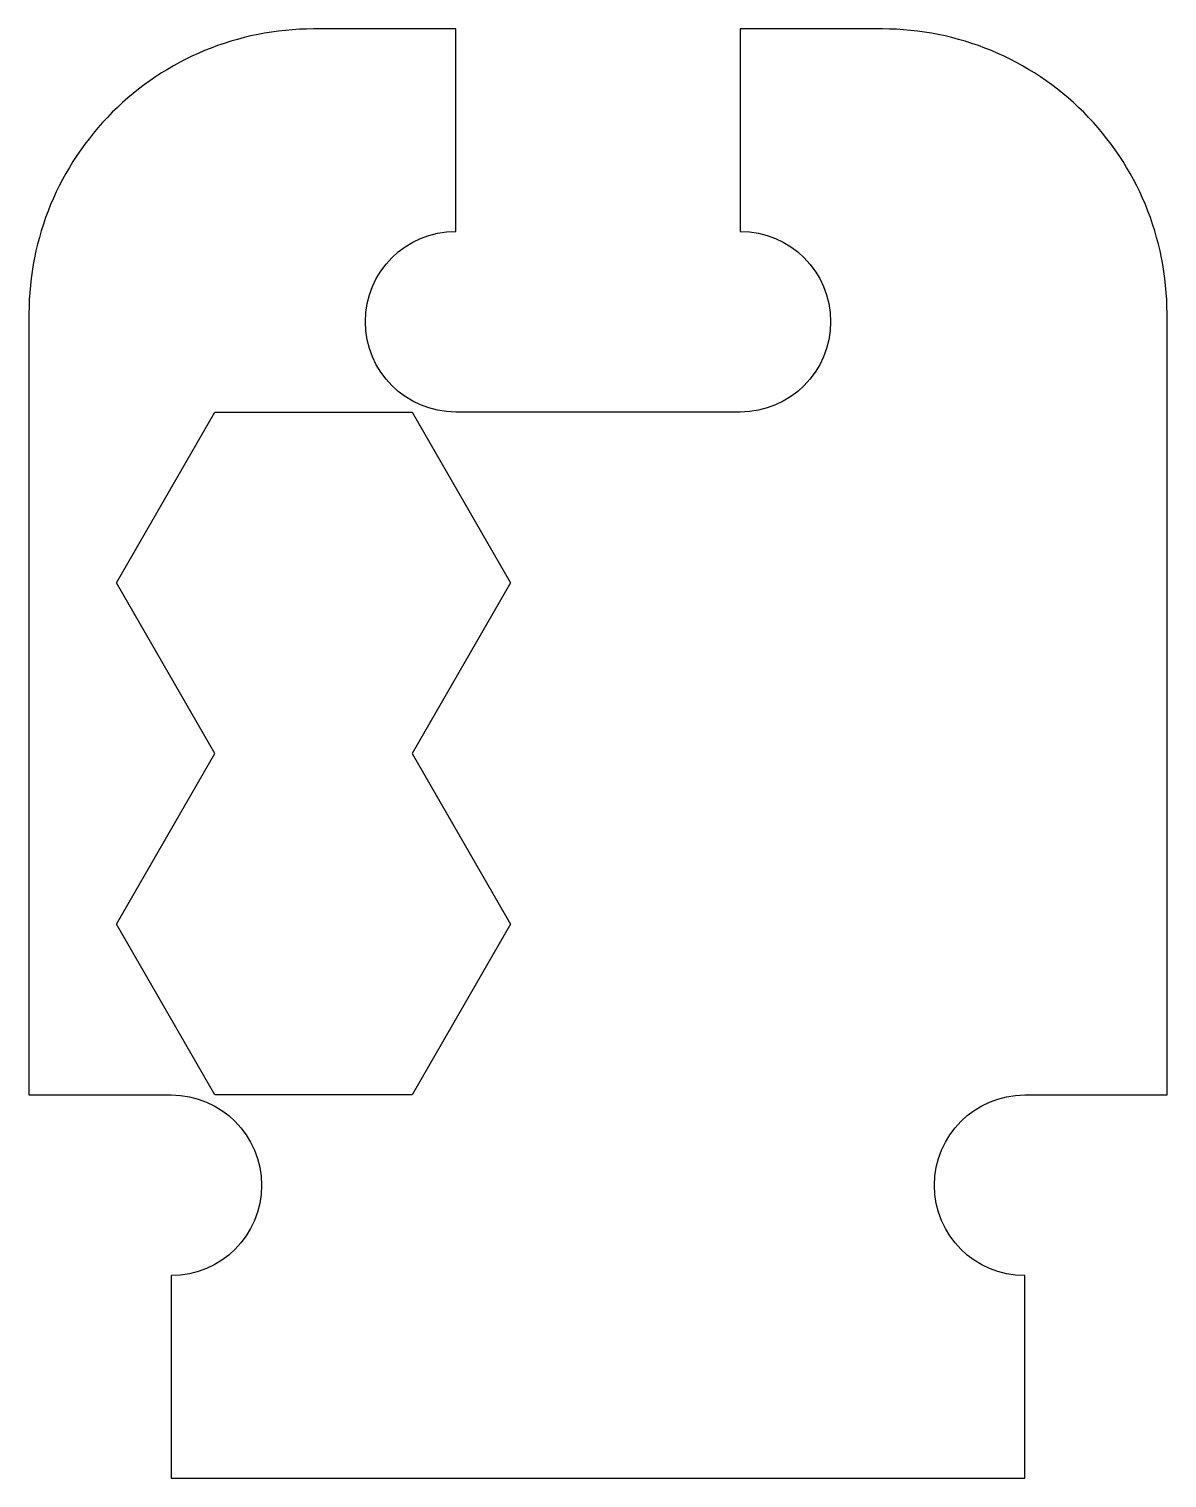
# Model space of a CAD drawing. Header units: millimetres. Extents: x 0 to 20, y -6.7 to 18.7.
import ezdxf

# ---------------------------------------------------------------- set-up
doc = ezdxf.new("R2010")
doc.units = ezdxf.units.MM

msp = doc.modelspace()

# ---------------------------------------------------------------- linework, layer by layer
msp.add_lwpolyline([(7.5, 12, -1), (7.5, 15.175), (7.5, 18.731), (5, 18.731, 0.414214), (0, 13.731), (0, 0), (2.5, 0, -1), (2.5, -3.175), (2.5, -6.731), (17.5, -6.731), (17.5, -3.175, -1), (17.5, 0), (20, 0), (20, 13.731, 0.414214), (15, 18.731), (12.5, 18.731), (12.5, 15.175, -1), (12.5, 12)], format="xyb", close=True)
msp.add_lwpolyline([(6.732, 12), (8.464, 9), (6.732, 6), (8.464, 3), (6.732, 0), (3.268, 0), (1.536, 3), (3.268, 6), (1.536, 9), (3.268, 12)], close=True)

doc.saveas('drawing.dxf')
